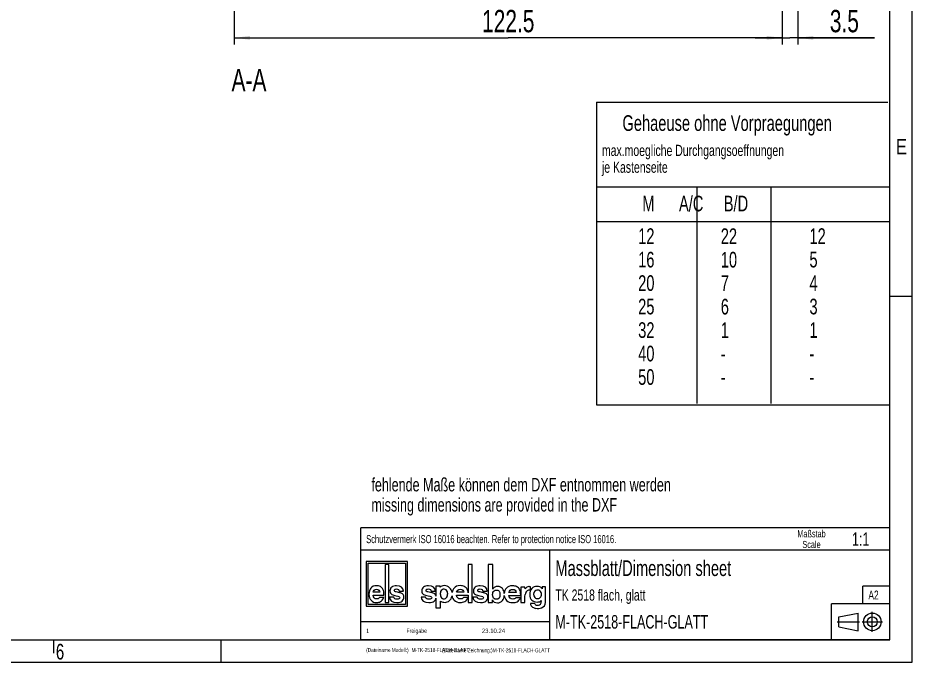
# Model space of a CAD drawing. Header units: millimetres. Extents: x 0 to 594, y 0 to 420.
# Drawn here: x 394 to 594, y 0 to 144 of the extents above; entities that cross this region are included whole.
import ezdxf

# ---------------------------------------------------------------- set-up
doc = ezdxf.new("R2010")
doc.units = ezdxf.units.MM
doc.header["$LTSCALE"] = 32.67
doc.linetypes.add('CENTER', pattern=[0.6, 0.375, -0.075, 0.075, -0.075])
doc.layers.get('0').update_dxf_attribs({"linetype": 'CONTINUOUS'})
for name, color, linetype in [('2D-BEMASSUNG', 7, 'CONTINUOUS'), ('DEFAULT_1', 7, 'CENTER'), ('NOTIZ', 7, 'CONTINUOUS'), ('ZEICHNUNGSBEMASSUNGEN', 7, 'CONTINUOUS')]:
    doc.layers.add(name, color=color, linetype=linetype)
doc.styles.get("Standard").update_dxf_attribs({"font": 'txt', "width": 0.7})
doc.styles.add('TEXTSTYLE_11', font='txt', dxfattribs={"width": 0.7})
doc.styles.add('TEXTSTYLE_2', font='txt', dxfattribs={"width": 0.785714})
doc.styles.add('TEXTSTYLE_5', font='txt', dxfattribs={"width": 0.714286})
doc.styles.add('TEXTSTYLE_9', font='txt', dxfattribs={"width": 0.8})
doc.dimstyles.new('DIMSTYLE_10', dxfattribs={"dimtxt": 5, "dimasz": 3.5, "dimexe": 1.5, "dimexo": 0, "dimgap": 1.25, "dimtad": 1, "dimdec": 1, "dimdsep": 46, "dimtxsty": 'Standard', "dimblk": '_FILLED', "dimblk1": '_FILLED', "dimblk2": '_FILLED', "dimcen": 0.09, "dimclrt": 5, "dimazin": 2, "dimtp": 0.5, "dimtm": 0.5, "dimtfac": 1, "dimtdec": 1, "dimtofl": 0, "dimtmove": 0, "dimatfit": 3, "dimldrblk": '_FILLED', "dimfxl": 1, "dimtolj": 1, "dimarcsym": 0})
doc.dimstyles.new('DIMSTYLE_11', dxfattribs={"dimtxt": 5, "dimasz": 3.5, "dimexe": 1.5, "dimexo": 0, "dimgap": 1.25, "dimtad": 1, "dimdsep": 46, "dimtxsty": 'Standard', "dimblk": '_FILLED', "dimblk1": '_FILLED', "dimblk2": '_FILLED', "dimcen": 0.09, "dimclrt": 5, "dimazin": 2, "dimtp": 0.1, "dimtm": 0.1, "dimtfac": 1, "dimtofl": 0, "dimtmove": 0, "dimatfit": 3, "dimldrblk": '_FILLED', "dimfxl": 1, "dimtolj": 1, "dimarcsym": 0})

# ---------------------------------------------------------------- blocks, each defined once
blk = doc.blocks.new('_FILLED')
at = {"color": 0, "linetype": 'ByBlock'}
blk.add_solid([(0, 0), (-1, 0.125), (-1, -0.125)], dxfattribs=at)
blk = doc.blocks.new('*D31')
at = {"layer": 'ZEICHNUNGSBEMASSUNGEN', "color": 2, "linetype": 'Continuous', "transparency": 16777216}
for p, q in [((442.44, 206.91), (442.44, 138.07)), ((564.94, 186.75), (564.94, 138.07)), ((442.44, 139.57), (503.69, 139.57)), ((564.94, 139.57), (503.69, 139.57))]:
    blk.add_line(p, q, dxfattribs=at)
at = {"layer": 'ZEICHNUNGSBEMASSUNGEN', "color": 2, "linetype": 'Continuous', "transparency": 16777216, "xscale": 3.5, "yscale": 3.5, "zscale": 3.5, "rotation": 180}
blk.add_blockref('_FILLED', (442.44, 139.57), dxfattribs=at)
at = {"layer": 'ZEICHNUNGSBEMASSUNGEN', "color": 2, "linetype": 'Continuous', "transparency": 16777216, "xscale": 3.5, "yscale": 3.5, "zscale": 3.5}
blk.add_blockref('_FILLED', (564.94, 139.57), dxfattribs=at)
at = {"layer": 'ZEICHNUNGSBEMASSUNGEN', "color": 5, "linetype": 'Continuous', "transparency": 16777216, "insert": (503.69, 145.82), "char_height": 5, "width": 25.7143, "attachment_point": 2, "line_spacing_factor": 0.9}
blk.add_mtext('122.5', dxfattribs=at)
blk = doc.blocks.new('*D38')
at = {"layer": '2D-BEMASSUNG', "color": 2, "linetype": 'Continuous', "transparency": 16777216}
for p, q in [((564.94, 184.92), (564.94, 138.07)), ((568.44, 181.38), (568.44, 138.07)), ((564.94, 139.57), (558.94, 139.57)), ((558.94, 139.57), (566.69, 139.57)), ((585.6, 139.57), (566.69, 139.57)), ((568.44, 139.57), (585.6, 139.57))]:
    blk.add_line(p, q, dxfattribs=at)
at = {"layer": '2D-BEMASSUNG', "color": 2, "linetype": 'Continuous', "transparency": 16777216, "xscale": 3.5, "yscale": 3.5, "zscale": 3.5}
blk.add_blockref('_FILLED', (564.94, 139.57), dxfattribs=at)
at = {"layer": '2D-BEMASSUNG', "color": 2, "linetype": 'Continuous', "transparency": 16777216, "xscale": 3.5, "yscale": 3.5, "zscale": 3.5, "rotation": 180}
blk.add_blockref('_FILLED', (568.44, 139.57), dxfattribs=at)
at = {"layer": '2D-BEMASSUNG', "color": 5, "linetype": 'Continuous', "transparency": 16777216, "insert": (575.6, 145.82), "char_height": 5, "width": 15, "attachment_point": 1, "line_spacing_factor": 0.9}
blk.add_mtext('3.5', dxfattribs=at)
blk = doc.blocks.new('ANSICHTEN_NACH_DIN_BL0', base_point=(582.29, 9))
at = {"color": 2, "linetype": 'Continuous'}
for p, q in [((577.65, 10.12), (581.94, 10.97)), ((577.65, 7.87), (577.65, 10.12)), ((581.94, 7.03), (581.94, 10.97)), ((585.1, 9), (585.1, 9.02)), ((577.65, 7.87), (581.94, 7.03))]:
    blk.add_line(p, q, dxfattribs=at)
for radius in [1.97, 1.12]:
    blk.add_circle((585.1, 9), radius, dxfattribs=at)
at = {"layer": 'DEFAULT_1', "color": 8, "linetype": 'CENTER'}
for p, q in [((585.1, 6.75), (585.1, 11.25)), ((577.23, 9.02), (582.23, 9.02)), ((582.85, 9), (587.35, 9))]:
    blk.add_line(p, q, dxfattribs=at)
blk = doc.blocks.new('ELS-SPELSBERG-LOGO_BL1', base_point=(491.98, 17.25))
at = {"color": 5, "linetype": 'Continuous'}
for p, q in [((471.93, 22.5), (471.93, 12.5)), ((481.13, 22.5), (471.93, 22.5)), ((472.33, 12.9), (472.33, 22.1)), ((472.33, 22.1), (480.73, 22.1)), ((480.73, 22.1), (480.73, 12.9)), ((481.13, 12.5), (481.13, 22.5)), ((476.13, 21.81), (476.13, 13.31)), ((477, 21.81), (476.13, 21.81)), ((477, 13.31), (477, 21.81)), ((494.75, 21.81), (494.75, 15.47)), ((495.65, 21.81), (494.75, 21.81)), ((495.65, 13.34), (495.65, 21.81)), ((499.22, 21.84), (499.22, 13.35)), ((500.21, 21.84), (499.22, 21.84)), ((500.21, 16.29), (500.21, 21.84)), ((487.53, 16.98), (487.53, 14.74)), ((488.45, 16.98), (487.53, 16.98)), ((488.48, 16.79), (488.45, 16.98)), ((507.36, 16.77), (506.51, 16.77)), ((506.51, 16.77), (506.51, 13.34)), ((507.49, 16.4), (507.36, 16.77)), ((508.49, 16.08), (508.64, 16.06)), ((508.64, 16.06), (508.64, 16.81)), ((512.04, 16.84), (511.27, 16.84)), ((511.27, 16.84), (511.27, 16.39)), ((512.04, 13.35), (512.04, 16.84)), ((473.49, 14.94), (475.9, 14.94)), ((474.95, 15.6), (473.5, 15.6)), ((475.86, 14.42), (474.91, 14.42)), ((478.07, 14.55), (477.12, 14.55)), ((479.42, 15.51), (478.61, 15.7)), ((479.32, 15.88), (480.27, 15.88)), ((485.19, 14.55), (484.22, 14.55)), ((486.58, 15.51), (485.74, 15.7)), ((486.47, 15.88), (487.44, 15.88)), ((487.53, 14.33), (487.53, 12.12)), ((488.51, 15.1), (488.51, 15.49)), ((490.14, 15.43), (490.14, 15.21)), ((493.73, 15.6), (492.14, 15.6)), ((492.14, 14.95), (494.75, 14.95)), ((494.73, 14.43), (493.69, 14.43)), ((494.75, 14.95), (494.75, 13.34)), ((496.76, 14.55), (495.79, 14.55)), ((498.15, 15.51), (497.31, 15.69)), ((498.04, 15.88), (499.01, 15.88)), ((503.84, 14.92), (506.48, 14.92)), ((505.44, 15.57), (503.85, 15.57)), ((506.44, 14.4), (505.4, 14.4)), ((507.42, 14.7), (507.46, 15.12)), ((507.42, 13.34), (507.42, 14.7)), ((471.93, 12.5), (481.13, 12.5)), ((480.73, 12.9), (472.33, 12.9)), ((476.13, 13.31), (477, 13.31)), ((487.53, 12.12), (488.53, 12.12)), ((488.53, 12.12), (488.53, 13.6)), ((494.75, 13.34), (495.65, 13.34)), ((499.22, 13.35), (500.17, 13.35)), ((500.17, 13.35), (500.17, 13.95)), ((506.51, 13.34), (507.42, 13.34)), ((509.58, 13.08), (508.64, 13.08))]:
    blk.add_line(p, q, dxfattribs=at)
for centre, radius, start, end in [((489.35, 15.49), 0.832, 105.466, 180), ((489.33, 15.55), 0.772, 31.7883, 105.466), ((489.2, 15.19), 1.97, 11.312, 46.3381), ((508.36, 15.27), 0.81, 100.4697, 150.7958), ((508.4, 15.03), 1.05, 85.4035, 100.4697), ((508.46, 16.52), 0.345, 59.0327, 85.0304), ((510.25, 15.26), 0.86, 5.5735, 136.017), ((478.83, 12.99), 2.59, 69.2758, 76.8543), ((485.98, 12.88), 2.7, 69.7119, 77.1464), ((489.65, 15.1), 1.14, 180, 207.1129), ((489.33, 14.93), 0.772, 207.1129, 343.6739), ((489.13, 15.43), 1.01, 0, 31.7883), ((488.37, 15.21), 1.76, 343.6739, 360), ((489.2, 15.19), 1.97, 309.7463, 348.1343), ((497.54, 12.87), 2.7, 69.7119, 77.1464), ((508.77, 14.97), 1.31, 148.1557, 173.6978), ((510.36, 15.16), 1, 136.017, 224.1104), ((510.25, 15), 0.816, 221.6999, 329.3664), ((510.12, 15.16), 1, 325.2838, 10.5326), ((489.52, 15.05), 1.69, 262.2255, 297.774), ((490.06, 14.02), 0.527, 297.774, 318.4232), ((510.03, 13.6), 1.6, 236.3397, 262.5863), ((510.14, 13.32), 0.607, 202.8281, 268.9291), ((510.22, 15.08), 3.08, 262.5863, 287.7363), ((510.28, 20.72), 8.01, 268.9291, 271.0709), ((510.42, 13.32), 0.607, 271.0709, 324.7131), ((510.14, 13.51), 0.946, 324.7131, 3.2978), ((514.4, 13.76), 3.32, 179.9742, 183.2978), ((510.77, 13.35), 1.27, 287.7363, 360)]:
    blk.add_arc(centre, radius, start, end, dxfattribs=at)
for points in [[(472.97, 16.56), (472.69, 16.21), (472.55, 15.74), (472.55, 15.14)], [(474.23, 17.08), (473.68, 17.08), (473.26, 16.91), (472.97, 16.56)], [(473.5, 15.6), (473.57, 16.05), (473.82, 16.27), (474.25, 16.27)], [(475.09, 16.88), (474.84, 17.02), (474.56, 17.08), (474.23, 17.08)], [(474.25, 16.27), (474.67, 16.27), (474.91, 16.05), (474.95, 15.6)], [(475.67, 16.27), (475.53, 16.54), (475.33, 16.74), (475.09, 16.88)], [(475.9, 14.94), (475.89, 15.55), (475.82, 15.99), (475.67, 16.27)], [(477.63, 16.77), (477.37, 16.55), (477.24, 16.27), (477.24, 15.91)], [(478.69, 17.08), (478.24, 17.08), (477.89, 16.98), (477.63, 16.77)], [(478.19, 16.04), (478.19, 16.14), (478.23, 16.21), (478.33, 16.27)], [(478.32, 15.8), (478.23, 15.85), (478.19, 15.93), (478.19, 16.04)], [(478.33, 16.27), (478.43, 16.33), (478.55, 16.36), (478.69, 16.36)], [(480.27, 15.88), (480.21, 16.68), (479.69, 17.08), (478.69, 17.08)], [(478.69, 16.36), (479.05, 16.36), (479.26, 16.2), (479.32, 15.88)], [(484.74, 16.77), (484.48, 16.55), (484.34, 16.27), (484.34, 15.91)], [(485.83, 17.08), (485.37, 17.08), (485.01, 16.98), (484.74, 16.77)], [(485.31, 16.04), (485.31, 16.14), (485.36, 16.21), (485.46, 16.27)], [(485.45, 15.8), (485.36, 15.84), (485.31, 15.92), (485.31, 16.04)], [(485.46, 16.27), (485.56, 16.33), (485.68, 16.36), (485.83, 16.36)], [(487.44, 15.88), (487.38, 16.68), (486.85, 17.08), (485.83, 17.08)], [(485.83, 16.36), (486.2, 16.36), (486.41, 16.2), (486.47, 15.88)], [(488.8, 16.99), (488.7, 16.95), (488.59, 16.88), (488.48, 16.79)], [(489.37, 17.09), (489.15, 17.09), (488.96, 17.05), (488.8, 16.99)], [(490.56, 16.61), (490.26, 16.93), (489.87, 17.09), (489.37, 17.09)], [(491.57, 16.56), (491.33, 16.3), (491.19, 15.97), (491.13, 15.57)], [(492.95, 17.09), (492.34, 17.09), (491.88, 16.91), (491.57, 16.56)], [(492.14, 15.6), (492.22, 16.05), (492.5, 16.28), (492.96, 16.28)], [(493.88, 16.88), (493.61, 17.02), (493.3, 17.09), (492.95, 17.09)], [(492.96, 16.28), (493.43, 16.28), (493.68, 16.05), (493.73, 15.6)], [(494.53, 16.27), (494.37, 16.54), (494.15, 16.75), (493.88, 16.88)], [(494.75, 15.47), (494.71, 15.81), (494.64, 16.08), (494.53, 16.27)], [(496.31, 16.76), (496.04, 16.55), (495.91, 16.26), (495.91, 15.91)], [(497.4, 17.08), (496.94, 17.08), (496.58, 16.97), (496.31, 16.76)], [(496.88, 16.03), (496.88, 16.13), (496.93, 16.21), (497.03, 16.27)], [(497.01, 15.79), (496.92, 15.84), (496.88, 15.92), (496.88, 16.03)], [(497.03, 16.27), (497.12, 16.32), (497.25, 16.35), (497.4, 16.35)], [(499.01, 15.88), (498.95, 16.68), (498.42, 17.08), (497.4, 17.08)], [(497.4, 16.35), (497.77, 16.35), (497.98, 16.19), (498.04, 15.88)], [(500.69, 16.78), (500.51, 16.7), (500.35, 16.54), (500.21, 16.29)], [(500.52, 15.93), (500.66, 16.06), (500.83, 16.12), (501.04, 16.12)], [(501.29, 16.91), (501.07, 16.91), (500.87, 16.87), (500.69, 16.78)], [(501.04, 16.12), (501.28, 16.12), (501.47, 16.03), (501.62, 15.86)], [(502.42, 16.42), (502.15, 16.74), (501.77, 16.91), (501.29, 16.91)], [(502.81, 15.34), (502.78, 15.77), (502.65, 16.13), (502.42, 16.42)], [(503.27, 16.53), (503, 16.23), (502.85, 15.83), (502.81, 15.34)], [(504.65, 17.06), (504.05, 17.06), (503.59, 16.88), (503.27, 16.53)], [(503.85, 15.57), (503.93, 16.02), (504.2, 16.25), (504.67, 16.25)], [(505.59, 16.85), (505.32, 16.99), (505.01, 17.06), (504.65, 17.06)], [(504.67, 16.25), (505.13, 16.25), (505.39, 16.02), (505.44, 15.57)], [(506.23, 16.24), (506.07, 16.51), (505.86, 16.72), (505.59, 16.85)], [(506.48, 14.92), (506.47, 15.52), (506.39, 15.96), (506.23, 16.24)], [(508.32, 16.87), (508.01, 16.87), (507.73, 16.71), (507.49, 16.4)], [(508.49, 16.86), (508.42, 16.87), (508.36, 16.87), (508.32, 16.87)], [(508.96, 16.45), (508.65, 16.13), (508.5, 15.68), (508.5, 15.09)], [(510.13, 16.94), (509.66, 16.94), (509.27, 16.78), (508.96, 16.45)], [(510.74, 16.83), (510.56, 16.9), (510.35, 16.94), (510.13, 16.94)], [(511.27, 16.39), (511.1, 16.61), (510.93, 16.76), (510.74, 16.83)], [(472.55, 15.14), (472.55, 14.6), (472.7, 14.16), (473, 13.82)], [(474.29, 14.13), (473.8, 14.13), (473.53, 14.4), (473.49, 14.94)], [(474.6, 14.18), (474.52, 14.14), (474.42, 14.13), (474.29, 14.13)], [(474.91, 14.42), (474.79, 14.29), (474.69, 14.21), (474.6, 14.18)], [(475.15, 13.53), (475.41, 13.68), (475.65, 13.98), (475.86, 14.42)], [(477.12, 14.55), (477.17, 13.73), (477.74, 13.31), (478.81, 13.31)], [(477.24, 15.91), (477.24, 15.52), (477.38, 15.26), (477.65, 15.12)], [(477.65, 15.12), (477.9, 14.99), (478.24, 14.89), (478.66, 14.82)], [(478.34, 14.14), (478.19, 14.21), (478.1, 14.34), (478.07, 14.55)], [(478.61, 15.7), (478.49, 15.72), (478.4, 15.75), (478.32, 15.8)], [(478.83, 14.04), (478.65, 14.04), (478.49, 14.07), (478.34, 14.14)], [(478.66, 14.82), (478.91, 14.78), (479.11, 14.72), (479.25, 14.65)], [(479.25, 14.13), (479.14, 14.07), (479, 14.04), (478.83, 14.04)], [(479.25, 14.65), (479.37, 14.6), (479.43, 14.5), (479.43, 14.37)], [(479.43, 14.37), (479.43, 14.27), (479.37, 14.19), (479.25, 14.13)], [(480.27, 14.99), (480.18, 15.18), (480, 15.32), (479.75, 15.41)], [(479.98, 13.65), (480.24, 13.88), (480.37, 14.18), (480.37, 14.55)], [(480.37, 14.55), (480.37, 14.72), (480.34, 14.87), (480.27, 14.99)], [(484.22, 14.55), (484.28, 13.72), (484.85, 13.31), (485.95, 13.31)], [(484.34, 15.91), (484.34, 15.52), (484.48, 15.26), (484.76, 15.12)], [(484.76, 15.12), (485.02, 14.99), (485.37, 14.89), (485.8, 14.82)], [(485.47, 14.14), (485.31, 14.2), (485.22, 14.34), (485.19, 14.55)], [(485.74, 15.7), (485.62, 15.72), (485.53, 15.75), (485.45, 15.8)], [(485.97, 14.04), (485.79, 14.04), (485.62, 14.07), (485.47, 14.14)], [(485.8, 14.82), (486.06, 14.78), (486.26, 14.72), (486.4, 14.65)], [(486.4, 14.13), (486.29, 14.07), (486.14, 14.04), (485.97, 14.04)], [(486.4, 14.65), (486.52, 14.6), (486.58, 14.5), (486.58, 14.37)], [(486.58, 14.37), (486.58, 14.27), (486.52, 14.19), (486.4, 14.13)], [(487.45, 14.99), (487.35, 15.18), (487.17, 15.31), (486.91, 15.41)], [(487.15, 13.65), (487.36, 13.83), (487.49, 14.06), (487.53, 14.33)], [(487.53, 14.74), (487.52, 14.83), (487.49, 14.91), (487.45, 14.99)], [(491.12, 14.78), (491.18, 14.4), (491.34, 14.08), (491.6, 13.82)], [(493, 14.13), (492.47, 14.13), (492.18, 14.4), (492.14, 14.95)], [(493.35, 14.18), (493.26, 14.15), (493.15, 14.13), (493, 14.13)], [(493.69, 14.43), (493.56, 14.29), (493.44, 14.21), (493.35, 14.18)], [(493.96, 13.54), (494.24, 13.68), (494.5, 13.98), (494.73, 14.43)], [(495.79, 14.55), (495.84, 13.72), (496.42, 13.31), (497.52, 13.31)], [(495.91, 15.91), (495.91, 15.52), (496.05, 15.26), (496.33, 15.12)], [(496.33, 15.12), (496.59, 14.99), (496.93, 14.89), (497.37, 14.82)], [(497.04, 14.13), (496.88, 14.2), (496.79, 14.34), (496.76, 14.55)], [(497.31, 15.69), (497.19, 15.71), (497.09, 15.75), (497.01, 15.79)], [(497.53, 14.04), (497.36, 14.04), (497.19, 14.07), (497.04, 14.13)], [(497.37, 14.82), (497.62, 14.77), (497.83, 14.72), (497.97, 14.65)], [(497.97, 14.13), (497.85, 14.07), (497.71, 14.04), (497.53, 14.04)], [(497.97, 14.65), (498.09, 14.59), (498.15, 14.5), (498.15, 14.37)], [(498.15, 14.37), (498.15, 14.27), (498.09, 14.19), (497.97, 14.13)], [(499.02, 14.99), (498.91, 15.17), (498.74, 15.31), (498.48, 15.41)], [(498.71, 13.65), (498.98, 13.87), (499.12, 14.17), (499.12, 14.54)], [(499.12, 14.54), (499.12, 14.71), (499.08, 14.86), (499.02, 14.99)], [(500.2, 15.08), (500.2, 15.46), (500.3, 15.74), (500.52, 15.93)], [(500.6, 14.14), (500.33, 14.3), (500.2, 14.61), (500.2, 15.08)], [(501, 14.04), (500.85, 14.04), (500.71, 14.07), (500.6, 14.14)], [(501.83, 15.1), (501.83, 14.39), (501.56, 14.04), (501, 14.04)], [(501.62, 15.86), (501.76, 15.68), (501.83, 15.43), (501.83, 15.1)], [(502.38, 13.76), (502.64, 14.06), (502.78, 14.45), (502.81, 14.92)], [(502.81, 14.92), (502.85, 14.47), (503.01, 14.09), (503.31, 13.79)], [(504.71, 14.1), (504.17, 14.1), (503.88, 14.37), (503.84, 14.92)], [(505.06, 14.15), (504.97, 14.12), (504.85, 14.1), (504.71, 14.1)], [(505.4, 14.4), (505.26, 14.27), (505.15, 14.18), (505.06, 14.15)], [(505.66, 13.51), (505.95, 13.65), (506.2, 13.95), (506.44, 14.4)], [(508.5, 15.09), (508.5, 14.57), (508.65, 14.16), (508.96, 13.86)], [(473, 13.82), (473.31, 13.48), (473.72, 13.31), (474.25, 13.31)], [(474.25, 13.31), (474.59, 13.31), (474.9, 13.39), (475.15, 13.53)], [(478.81, 13.31), (479.33, 13.31), (479.72, 13.43), (479.98, 13.65)], [(485.95, 13.31), (486.48, 13.31), (486.88, 13.43), (487.15, 13.65)], [(488.53, 13.6), (488.63, 13.53), (488.72, 13.49), (488.8, 13.46)], [(488.8, 13.46), (488.95, 13.41), (489.12, 13.39), (489.29, 13.38)], [(491.6, 13.82), (491.93, 13.48), (492.39, 13.32), (492.97, 13.32)], [(492.97, 13.32), (493.34, 13.32), (493.67, 13.39), (493.96, 13.54)], [(497.52, 13.31), (498.05, 13.31), (498.45, 13.42), (498.71, 13.65)], [(500.17, 13.95), (500.34, 13.48), (500.7, 13.25), (501.26, 13.25)], [(501.26, 13.25), (501.72, 13.25), (502.1, 13.42), (502.38, 13.76)], [(503.31, 13.79), (503.64, 13.45), (504.09, 13.29), (504.67, 13.29)], [(504.67, 13.29), (505.05, 13.29), (505.38, 13.36), (505.66, 13.51)], [(508.64, 13.08), (508.69, 12.79), (508.79, 12.57), (508.93, 12.43)], [(508.93, 12.43), (508.99, 12.37), (509.06, 12.32), (509.14, 12.27)], [(508.96, 13.86), (509.26, 13.57), (509.65, 13.42), (510.13, 13.42)], [(510.13, 13.42), (510.5, 13.42), (510.81, 13.53), (511.08, 13.76)]]:
    blk.add_open_spline(points, degree=3, dxfattribs=at)
blk = doc.blocks.new('*T45')
at = {"color": 2, "linetype": 'Continuous'}
for p, q in [((118.3, 25), (0, 25)), ((0, 0), (0, 25)), ((118.3, 0), (118.3, 25)), ((118.3, 20), (0, 20)), ((42.3, 0), (42.3, 20)), ((118.3, 12), (112.3, 12)), ((112.3, 8), (112.3, 12)), ((118.3, 8), (105.3, 8)), ((105.3, 0), (105.3, 8)), ((42.3, 4), (0, 4)), ((118.3, 0), (0, 0))]:
    blk.add_line(p, q, dxfattribs=at)
at = {"layer": 'NOTIZ', "color": 5, "linetype": 'Continuous', "line_spacing_factor": 0.9}
for s, insert, char_height, width, attachment_point in [('Maßstab\\PScale', (100.8, 24.5), 1.6, 16.56381, 2), ('1:1 ', (111.8, 24), 3, 14.85714, 2), ('Schutzvermerk ISO 16016 beachten. Refer to protection notice ISO 16016. ', (1.225, 23.4), 1.8, 181.62857, 1), ('Massblatt/Dimension sheet', (43.525, 17.75), 3.5, 123.83333, 1), ('TK 2518 flach, glatt', (43.525, 11.25), 2.5, 69.16667, 1), ('A2', (113.525, 11), 2, 7.33333, 1), ('M-TK-2518-FLACH-GLATT', (43.525, 5.5), 3, 97.42857, 1), ('1 ', (1.225, 2.5), 1, 3.09524, 1), ('Freigabe', (10.225, 2.5), 1, 11.28571, 1), ('  \\P \\P \\P \\P \\P \\P(Dateiname Modell:)', (1.225, 6.25), 0.9, 22.84286, 1), (' \\P \\P  \\P \\P \\P \\P    M-TK-2518-FLACH-GLATT', (10.225, 6.25), 0.9, 34.88571, 1), ('  \\P \\P \\P \\P \\P \\P \\P \\P \\P                                                          (Dateiname Zeichnung:)', (1.225, 10.25), 0.9, 108.9, 1), (' \\P \\P \\P \\P \\P \\P \\P \\P \\P                                                                  M-TK-2518-FLACH-GLATT', (10.225, 10.25), 0.9, 122.57143, 1)]:
    blk.add_mtext(s, dxfattribs=dict(at, insert=insert, char_height=char_height, width=width, attachment_point=attachment_point))
at = {"layer": 'NOTIZ', "color": 5, "linetype": 'Continuous', "insert": (25.225, 2.5), "char_height": 1, "width": 20.95238, "attachment_point": 1, "line_spacing_factor": 0.9, "style": 'TEXTSTYLE_9'}
blk.add_mtext('     23.10.24 ', dxfattribs=at)

msp = doc.modelspace()

# ---------------------------------------------------------------- linework, layer by layer
at = {"color": 2, "linetype": 'Continuous'}
for p, q in [((594, 0), (594, 420)), ((589.0002, 81.8353), (594.0002, 81.8353)), ((402, 5), (402, 2)), ((439.4007, 5), (439.4007, 0)), ((0, 0), (594, 0))]:
    msp.add_line(p, q, dxfattribs=at)
at = {"color": 7, "linetype": 'Continuous'}
for p, q in [((589, 5), (589, 415)), ((523.4313, 125.1795), (588.5377, 125.1795)), ((523.4313, 125.1795), (523.4313, 57.5093)), ((523.4313, 106.2719), (588.9388, 106.2719)), ((545.8913, 106.2719), (545.8913, 57.794)), ((562.4391, 106.2719), (562.4391, 57.794)), ((523.4313, 98.5248), (588.9388, 98.5248)), ((523.4313, 57.5093), (588.9388, 57.5093)), ((5, 5), (589, 5))]:
    msp.add_line(p, q, dxfattribs=at)

# ---------------------------------------------------------------- block references
msp.add_blockref('*T45', (470.7, 5))
at = {"color": 5, "linetype": 'Continuous'}
msp.add_blockref('ELS-SPELSBERG-LOGO_BL1', (491.9844, 17.2519), dxfattribs=at)
at = {"color": 2, "linetype": 'Continuous'}
msp.add_blockref('ANSICHTEN_NACH_DIN_BL0', (582.2885, 9), dxfattribs=at)

# ---------------------------------------------------------------- texts
at = {"color": 5, "linetype": 'Continuous', "line_spacing_factor": 0.9}
for s, insert, char_height, width, attachment_point in [('A-A', (449.6263, 132.6367), 5, 18.214286, 3), ('max.moegliche Durchgangsoeffnungen\\Pje Kastenseite', (524.649, 115.6532), 2.5, 90.446429, 1), ('12\\P16\\P20\\P25\\P32\\P40\\P50', (532.7432, 96.993), 3.5, 9.25, 1), ('22\\P10\\P7\\P6\\P1\\P-\\P-', (551.2157, 96.9767), 3.5, 9.25, 1), ('12\\P5\\P4\\P3\\P1\\P-\\P-', (571.0435, 96.9991), 3.5, 8.125, 1)]:
    msp.add_mtext(s, dxfattribs=dict(at, insert=insert, char_height=char_height, width=width, attachment_point=attachment_point))
at = {"color": 5, "linetype": 'Continuous', "attachment_point": 1, "line_spacing_factor": 0.9}
for s, insert, char_height, width, style in [('Gehaeuse ohne Vorpraegungen', (529.228, 122.2667), 3.5, 81.4625, 'TEXTSTYLE_11'), ('\\Q0.000018724;E', (590.3802, 116.9884), 3.493164, 3.742676, 'TEXTSTYLE_2'), ('M      A/C     B/D', (533.6801, 104.2774), 3.5, 65.23125, 'TEXTSTYLE_11'), ('\\Q0.000018724;6', (402.5431, 4.0808), 3.493164, 4.116943, 'TEXTSTYLE_5')]:
    msp.add_mtext(s, dxfattribs=dict(at, insert=insert, char_height=char_height, width=width, style=style))
at = {"layer": 'NOTIZ', "color": 5, "linetype": 'Continuous', "insert": (473.0908, 41.1702), "char_height": 3, "width": 151.05, "attachment_point": 1, "line_spacing_factor": 0.9}
msp.add_mtext('fehlende Maße können dem DXF entnommen werden\\Pmissing dimensions are provided in the DXF', dxfattribs=at)

# ---------------------------------------------------------------- dimensions: what is measured, and where the dimension line sits
at = {"layer": '2D-BEMASSUNG', "color": 2, "linetype": 'Continuous'}
dim = msp.add_linear_dim(base=(568.4416, 139.5664), p1=(564.9416, 184.9217), p2=(568.4416, 181.384), dimstyle='DIMSTYLE_11', dxfattribs=at)
dim.commit()
dim.dimension.update_dxf_attribs({"geometry": '*D38', "text_midpoint": (579.8885, 139.5664), "dimtype": 160})
at = {"layer": 'ZEICHNUNGSBEMASSUNGEN', "color": 2, "linetype": 'Continuous'}
dim = msp.add_linear_dim(base=(442.4416, 139.5664), p1=(564.9416, 186.7514), p2=(442.4416, 206.9086), angle=180, dimstyle='DIMSTYLE_10', dxfattribs=at)
dim.commit()
dim.dimension.update_dxf_attribs({"geometry": '*D31', "text_midpoint": (502.9773, 139.5664), "dimtype": 160})

doc.saveas('drawing.dxf')
